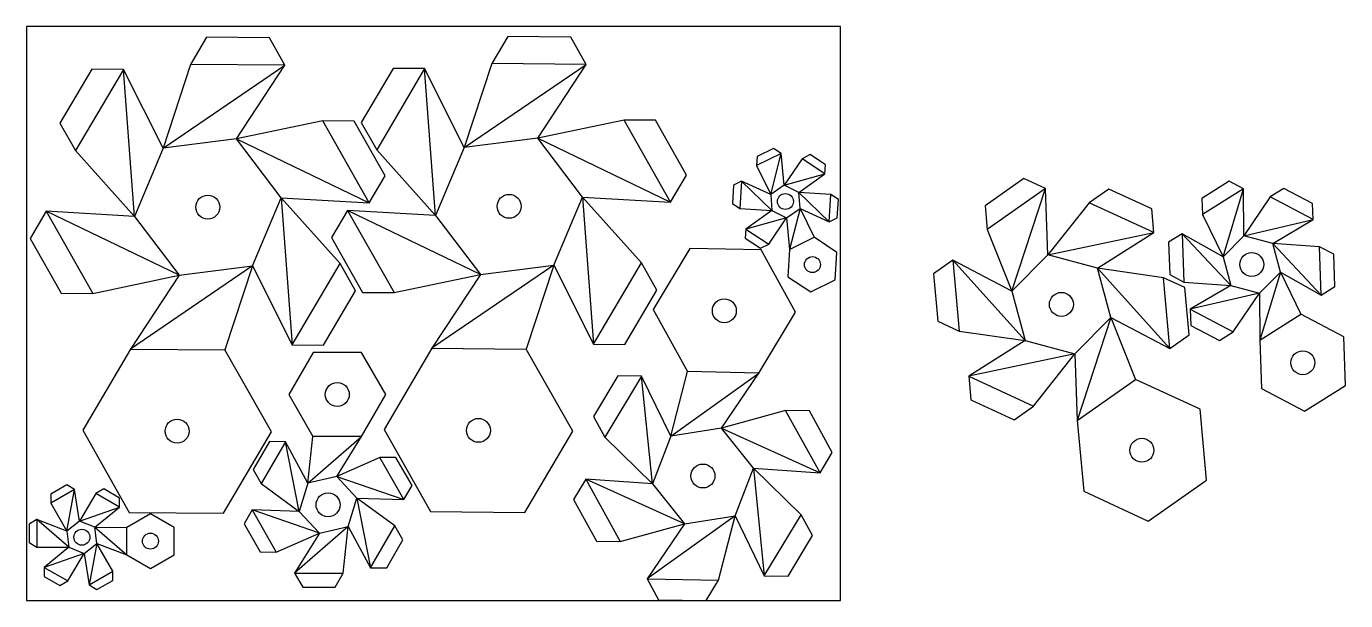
# Model space of a CAD drawing. Header units: inches. Extents: x 0 to 41.3, y 0 to 18.
import ezdxf

# ---------------------------------------------------------------- set-up
doc = ezdxf.new("R2010")
doc.units = ezdxf.units.IN
doc.header["$MEASUREMENT"] = 0
doc.layers.add('creases', color=3, linetype='Continuous')
doc.layers.add('outline', color=4, linetype='Continuous')

msp = doc.modelspace()

# ---------------------------------------------------------------- linework, layer by layer
for p, q in [((25.5, 18), (0, 18)), ((0, 18), (0, 0)), ((25.5, 0), (25.5, 18)), ((0, 0), (25.5, 0))]:
    msp.add_line(p, q)
at = {"layer": 'creases'}
for points in [[(4.281, 14.181), (3.383, 12.045), (3.038, 16.652), (1.537, 14.105)], [(6.58, 14.472), (4.281, 14.181), (8.098, 16.784), (5.142, 16.81)], [(13.72, 14.205), (12.822, 12.068), (12.477, 16.675), (10.976, 14.128)], [(16.019, 14.495), (13.72, 14.205), (17.538, 16.807), (14.581, 16.833)], [(7.981, 12.626), (6.58, 14.472), (10.743, 12.467), (9.287, 15.04)], [(17.421, 12.649), (16.019, 14.495), (20.182, 12.491), (18.726, 15.064)], [(23.741, 13.019), (23.319, 12.733), (23.645, 14.018), (22.878, 13.634)], [(24.199, 12.797), (23.741, 13.019), (25.016, 13.38), (24.3, 13.852)], [(23.319, 12.733), (23.356, 12.225), (22.406, 13.15), (22.355, 12.294)], [(32.004, 10.834), (30.874, 9.697), (31.925, 12.922), (30.101, 11.638)], [(38.145, 11.435), (37.489, 10.775), (38.133, 12.907), (36.846, 12.099)], [(7.083, 10.489), (7.981, 12.626), (8.327, 8.018), (9.827, 10.566)], [(16.523, 10.513), (17.421, 12.649), (17.766, 8.042), (19.267, 10.589)], [(24.236, 12.29), (24.199, 12.797), (25.149, 11.873), (25.2, 12.729)], [(33.555, 10.424), (32.004, 10.834), (35.323, 11.536), (33.299, 12.474)], [(39.044, 11.197), (38.145, 11.435), (40.312, 11.943), (38.969, 12.654)], [(3.383, 12.045), (4.784, 10.199), (0.622, 12.203), (2.077, 9.63)], [(12.822, 12.068), (14.224, 10.222), (10.061, 12.227), (11.517, 9.654)], [(23.356, 12.225), (23.815, 12.003), (22.539, 11.643), (23.255, 11.171)], [(23.815, 12.003), (24.236, 12.29), (23.91, 11.005), (24.677, 11.388)], [(37.489, 10.775), (37.732, 9.878), (36.209, 11.501), (36.264, 9.982)], [(39.287, 10.299), (39.044, 11.197), (40.567, 9.574), (40.512, 11.092)], [(4.784, 10.199), (7.083, 10.489), (3.266, 7.887), (6.222, 7.861)], [(14.224, 10.222), (16.523, 10.513), (12.705, 7.91), (15.662, 7.884)], [(30.874, 9.697), (31.294, 8.149), (29.026, 10.672), (29.226, 8.45)], [(33.974, 8.876), (33.555, 10.424), (35.822, 7.901), (35.622, 10.123)], [(38.631, 9.64), (39.287, 10.299), (38.643, 8.168), (39.93, 8.976)], [(37.732, 9.878), (38.631, 9.64), (36.464, 9.132), (37.807, 8.421)], [(32.844, 7.739), (33.974, 8.876), (32.923, 5.651), (34.747, 6.935)], [(31.294, 8.149), (32.844, 7.739), (29.525, 7.037), (31.549, 6.099)], [(20.188, 5.154), (19.612, 3.658), (19.275, 7.033), (18.122, 5.123)], [(21.772, 5.403), (20.188, 5.154), (22.943, 7.133), (20.713, 7.177)], [(22.78, 4.155), (21.772, 5.403), (24.864, 4.007), (23.786, 5.96)], [(8.816, 3.686), (8.544, 2.797), (8.12, 4.982), (7.358, 3.668)], [(9.723, 3.894), (8.816, 3.686), (10.497, 5.146), (8.978, 5.148)], [(10.357, 3.214), (9.723, 3.894), (11.828, 3.169), (11.07, 4.486)], [(22.203, 2.659), (22.78, 4.155), (23.116, 0.78), (24.269, 2.69)], [(19.612, 3.658), (20.619, 2.41), (17.528, 3.807), (18.605, 1.853)], [(1.669, 2.491), (1.266, 2.18), (1.512, 3.482), (0.77, 3.052)], [(2.141, 2.299), (1.669, 2.491), (2.92, 2.93), (2.176, 3.357)], [(10.084, 2.324), (10.357, 3.214), (10.781, 1.028), (11.543, 2.342)], [(1.266, 2.18), (1.335, 1.675), (0.33, 2.539), (0.332, 1.681)], [(8.544, 2.797), (9.178, 2.116), (7.073, 2.842), (7.83, 1.524)], [(20.619, 2.41), (22.203, 2.659), (19.448, 0.68), (21.679, 0.637)], [(2.209, 1.794), (2.141, 2.299), (3.146, 1.435), (3.144, 2.292)], [(9.178, 2.116), (10.084, 2.324), (8.403, 0.864), (9.923, 0.862)], [(1.335, 1.675), (1.806, 1.482), (0.556, 1.043), (1.299, 0.616)], [(1.806, 1.482), (2.209, 1.794), (1.964, 0.491), (2.705, 0.922)]]:
    msp.add_lwpolyline(points, dxfattribs=at)
at = {"layer": 'outline'}
for p, q in [((23.815, 12.003), (23.91, 11.005)), ((24.236, 12.29), (24.677, 11.388)), ((7.083, 10.489), (6.222, 7.861)), ((16.523, 10.513), (15.662, 7.884)), ((4.784, 10.199), (3.266, 7.887)), ((14.224, 10.222), (12.705, 7.91)), ((39.287, 10.299), (39.93, 8.976)), ((38.631, 9.64), (38.643, 8.168)), ((33.974, 8.876), (34.747, 6.935)), ((32.844, 7.739), (32.923, 5.651)), ((20.188, 5.154), (20.713, 7.177)), ((21.772, 5.403), (22.943, 7.133)), ((8.816, 3.686), (8.978, 5.148)), ((9.723, 3.894), (10.497, 5.146)), ((2.141, 2.299), (3.144, 2.292)), ((2.209, 1.794), (3.146, 1.435))]:
    msp.add_line(p, q, dxfattribs=at)
for points in [[(6.58, 14.472), (8.098, 16.784), (7.613, 17.641), (5.642, 17.659), (5.142, 16.81), (4.281, 14.181)], [(16.019, 14.495), (17.538, 16.807), (17.052, 17.665), (15.081, 17.682), (14.581, 16.833), (13.72, 14.205)], [(4.281, 14.181), (3.038, 16.652), (2.052, 16.66), (1.052, 14.962), (1.537, 14.105), (3.383, 12.045)], [(13.72, 14.205), (12.477, 16.675), (11.492, 16.684), (10.491, 14.986), (10.976, 14.128), (12.822, 12.068)], [(7.981, 12.626), (10.743, 12.467), (11.243, 13.316), (10.272, 15.032), (9.287, 15.04), (6.58, 14.472)], [(17.421, 12.649), (20.182, 12.491), (20.682, 13.34), (19.712, 15.055), (18.726, 15.064), (16.019, 14.495)], [(23.741, 13.019), (23.645, 14.018), (23.406, 14.175), (22.895, 13.92), (22.878, 13.634), (23.319, 12.733)], [(24.199, 12.797), (25.016, 13.38), (25.033, 13.665), (24.556, 13.98), (24.3, 13.852), (23.741, 13.019)], [(32.004, 10.834), (31.925, 12.922), (31.251, 13.235), (30.034, 12.379), (30.101, 11.638), (30.874, 9.697)], [(23.319, 12.733), (22.406, 13.15), (22.151, 13.022), (22.117, 12.451), (22.355, 12.294), (23.356, 12.225)], [(33.555, 10.424), (35.323, 11.536), (35.256, 12.277), (33.907, 12.902), (33.299, 12.474), (32.004, 10.834)], [(38.145, 11.435), (38.133, 12.907), (37.685, 13.143), (36.827, 12.605), (36.846, 12.099), (37.489, 10.775)], [(39.044, 11.197), (40.312, 11.943), (40.294, 12.449), (39.398, 12.923), (38.969, 12.654), (38.145, 11.435)], [(7.083, 10.489), (8.327, 8.018), (9.312, 8.01), (10.312, 9.708), (9.827, 10.566), (7.981, 12.626)], [(16.523, 10.513), (17.766, 8.042), (18.751, 8.033), (19.752, 9.732), (19.267, 10.589), (17.421, 12.649)], [(24.236, 12.29), (25.149, 11.873), (25.404, 12.001), (25.438, 12.571), (25.2, 12.729), (24.199, 12.797)], [(3.383, 12.045), (0.622, 12.203), (0.121, 11.354), (1.092, 9.639), (2.077, 9.63), (4.784, 10.199)], [(12.822, 12.068), (10.061, 12.227), (9.561, 11.378), (10.531, 9.662), (11.517, 9.654), (14.224, 10.222)], [(23.356, 12.225), (22.539, 11.643), (22.522, 11.358), (22.999, 11.043), (23.255, 11.171), (23.815, 12.003)], [(23.91, 11.005), (23.859, 10.149), (24.575, 9.676), (25.342, 10.06), (25.393, 10.916), (24.677, 11.388)], [(37.489, 10.775), (36.209, 11.501), (35.78, 11.232), (35.817, 10.219), (36.264, 9.982), (37.732, 9.878)], [(39.287, 10.299), (40.567, 9.574), (40.996, 9.843), (40.959, 10.855), (40.512, 11.092), (39.044, 11.197)], [(22.943, 7.133), (22.943, 7.133), (24.096, 9.043), (23.018, 10.997), (20.788, 11.04), (19.635, 9.13), (20.713, 7.177)], [(30.874, 9.697), (29.026, 10.672), (28.418, 10.244), (28.551, 8.763), (29.226, 8.45), (31.294, 8.149)], [(33.974, 8.876), (35.822, 7.901), (36.43, 8.329), (36.297, 9.81), (35.622, 10.123), (33.555, 10.424)], [(37.732, 9.878), (36.464, 9.132), (36.482, 8.625), (37.378, 8.152), (37.807, 8.421), (38.631, 9.64)], [(38.643, 8.168), (38.699, 6.65), (40.042, 5.939), (41.329, 6.747), (41.273, 8.265), (39.93, 8.976)], [(3.266, 7.887), (3.266, 7.887), (1.766, 5.339), (3.222, 2.766), (6.178, 2.74), (7.678, 5.288), (6.222, 7.861)], [(12.705, 7.91), (12.705, 7.91), (11.205, 5.363), (12.661, 2.79), (15.617, 2.764), (17.117, 5.311), (15.662, 7.884)], [(31.294, 8.149), (29.525, 7.037), (29.592, 6.296), (30.941, 5.671), (31.549, 6.099), (32.844, 7.739)], [(10.497, 5.146), (11.259, 6.46), (10.502, 7.777), (8.983, 7.78), (8.221, 6.466), (8.978, 5.148)], [(20.188, 5.154), (19.275, 7.033), (18.532, 7.048), (17.763, 5.774), (18.122, 5.123), (19.612, 3.658)], [(32.923, 5.651), (32.923, 5.651), (33.123, 3.429), (35.147, 2.491), (36.971, 3.775), (36.771, 5.997), (34.747, 6.935)], [(22.78, 4.155), (24.864, 4.007), (25.248, 4.643), (24.53, 5.946), (23.786, 5.96), (21.772, 5.403)], [(8.816, 3.686), (8.12, 4.982), (7.614, 4.983), (7.105, 4.107), (7.358, 3.668), (8.544, 2.797)], [(10.357, 3.214), (11.828, 3.169), (12.082, 3.607), (11.577, 4.485), (11.07, 4.486), (9.723, 3.894)], [(22.203, 2.659), (23.116, 0.78), (23.86, 0.766), (24.628, 2.039), (24.269, 2.69), (22.78, 4.155)], [(19.612, 3.658), (17.528, 3.807), (17.143, 3.17), (17.862, 1.868), (18.605, 1.853), (20.619, 2.41)], [(1.669, 2.491), (1.512, 3.482), (1.264, 3.625), (0.769, 3.338), (0.77, 3.052), (1.266, 2.18)], [(2.141, 2.299), (2.92, 2.93), (2.919, 3.216), (2.423, 3.501), (2.176, 3.357), (1.669, 2.491)], [(10.084, 2.324), (10.781, 1.028), (11.287, 1.027), (11.795, 1.903), (11.543, 2.342), (10.357, 3.214)], [(1.266, 2.18), (0.33, 2.539), (0.082, 2.395), (0.084, 1.824), (0.332, 1.681), (1.335, 1.675)], [(3.146, 1.435), (3.89, 1.008), (4.631, 1.439), (4.629, 2.296), (3.885, 2.723), (3.144, 2.292)], [(8.544, 2.797), (7.073, 2.842), (6.819, 2.403), (7.324, 1.525), (7.83, 1.524), (9.178, 2.116)], [(20.619, 2.41), (19.448, 0.68), (19.808, 0.029), (21.295, 0), (21.679, 0.637), (22.203, 2.659)], [(9.178, 2.116), (8.403, 0.864), (8.656, 0.425), (9.669, 0.424), (9.923, 0.862), (10.084, 2.324)], [(1.335, 1.675), (0.556, 1.043), (0.556, 0.757), (1.052, 0.473), (1.299, 0.616), (1.806, 1.482)], [(1.806, 1.482), (1.964, 0.491), (2.212, 0.349), (2.706, 0.636), (2.705, 0.922), (2.209, 1.794)]]:
    msp.add_lwpolyline(points, dxfattribs=at)
for centre, radius in [((5.682, 12.335), 0.375), ((15.122, 12.359), 0.375), ((23.778, 12.511), 0.25), ((24.626, 10.532), 0.25), ((38.388, 10.537), 0.375), ((32.424, 9.286), 0.375), ((21.865, 9.087), 0.375), ((39.986, 7.457), 0.375), ((9.74, 6.463), 0.375), ((4.722, 5.314), 0.375), ((14.161, 5.337), 0.375), ((34.947, 4.713), 0.375), ((21.196, 3.907), 0.375), ((9.45, 3.005), 0.375), ((1.738, 1.987), 0.25), ((3.887, 1.865), 0.25)]:
    msp.add_circle(centre, radius, dxfattribs=at)

doc.saveas('drawing.dxf')
